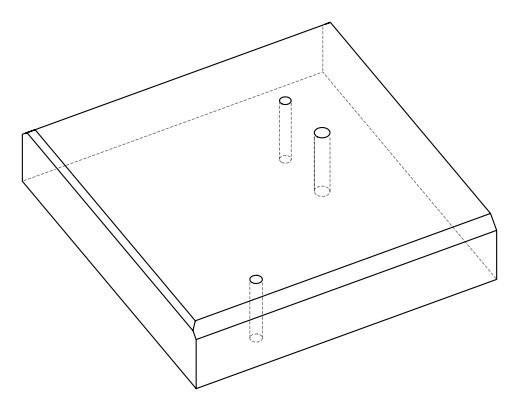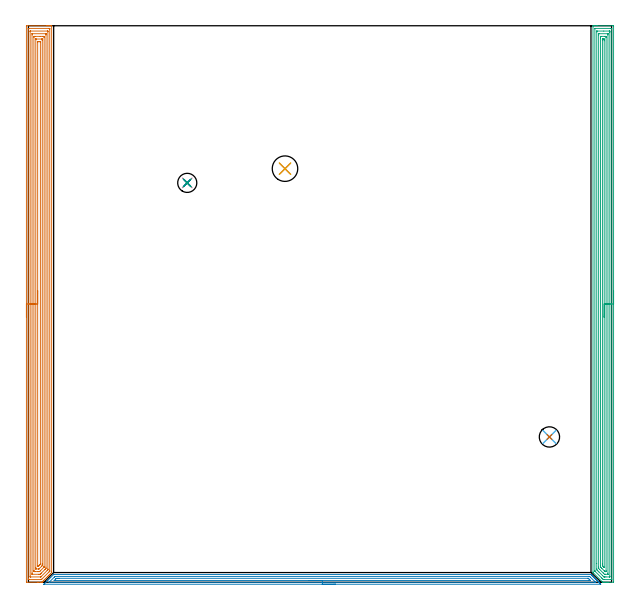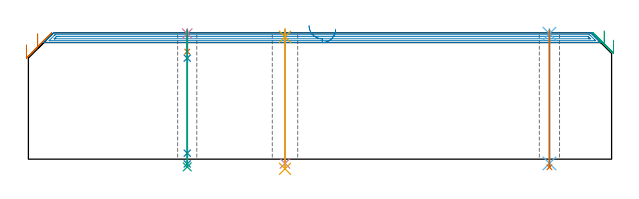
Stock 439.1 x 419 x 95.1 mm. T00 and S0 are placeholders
(PLAN: 13 operations, 8 tool changes, 56.8 min)
(1 AREA_MILL | FG_CHAMFER_SURFACE | UGT0205_001 | 23.71 min | 75631 mm3)
(2 AREA_MILL_1 | FG_CHAMFER_SURFACE_1 | UGT0205_001 | 10.1 min | 11162 mm3)
(3 AREA_MILL_2 | FG_CHAMFER_SURFACE_2 | UGT0205_001 | 20.28 min | 50078 mm3)
(4 SPOT_DRILL | STEP1HOLE | NXT0321_9005460120000 | 0.03 min | 6 mm3)
(5 SPOT_DRILL_1 | STEP1HOLE_1 | NXT0321_9005460120000 | 0.05 min | 190 mm3)
(6 SPOT_DRILL_2 | STEP1HOLE_2 | NXT0321_9005460120000 | 0.03 min | 12 mm3)
(7 DRILL_BLIND_HOLE_INTO_CENTER | STEP1HOLE | NXT0301_065 | 0.07 min | 878 mm3)
(8 GUN_DRILL_THROUGH_HOLE | STEP1HOLE | UGT0307_006 | 0.48 min | 5197 mm3)
(9 DRILL_TO_ENLARGE_THROUGH_HOLE | STEP1HOLE | UGT0301_276 | 0.41 min | 9359 mm3)
(10 DRILL_THROUGH_HOLE_INTO_CENTER | STEP1HOLE_1 | NXT0301_065 | 0.4 min | 6415 mm3)
(11 DRILL_TO_ENLARGE_THROUGH_HOLE_1 | STEP1HOLE_1 | UGT0301_259 | 0.42 min | 20892 mm3)
(12 DRILL_THROUGH_HOLE_INTO_CENTER_1 | STEP1HOLE_2 | NXT0301_065 | 0.4 min | 6547 mm3)
(13 DRILL_TO_ENLARGE_THROUGH_HOLE_2 | STEP1HOLE_2 | UGT0301_283 | 0.41 min | 10878 mm3)
(TOOL UGT0205_001 | Chamfer Mill 20 x 3 x 45 deg. | D20 FL50 Z2)
(TOOL NXT0321_9005460120000 | NC Spot Drill, 142deg, 12mm, Carbide, Uncoated | D12 PA142 FL30 Z2)
(TOOL NXT0301_065 | Carbide Drill 9.4mm [860.1-0940-075A1-MM 2214] | D9.4 PA140 FL98 Z2)
(TOOL UGT0307_006 | Gun Drill 9 mm | D9 PA130 FL24 Z1)
(TOOL UGT0301_276 | Twist Drill 14.4 mm | D14.4 PA118 FL114 Z2)
(TOOL UGT0301_259 | Twist Drill 19.2 mm | D19.2 PA118 FL140 Z2)
(TOOL UGT0301_283 | Twist Drill 15.3 mm | D15.3 PA118 FL120 Z2)
(OP 1 AREA_MILL)
G17 G21 G94 G90
T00 M6
G54
G17 G0 G90 X-1.5 Y199.5 S1061 M3
G43 Z105.1 H0
Z86.1
G94 G1 Y199.538 Z85.228 F250.
Y199.652 Z84.363
Y199.841 Z83.512
Y200.103 Z82.68
Y200.437 Z81.874
Y200.84 Z81.1
Y201.308 Z80.364
Y201.84 Z79.672
Y202.429 Z79.029
Y203.072 Z78.44
Y203.764 Z77.908
Y204.5 Z77.44
Y205.274 Z77.037
Y206.08 Z76.703
Y206.912 Z76.441
Y207.764 Z76.252
Y208.628 Z76.138
Y209.5 Z76.1
Y418.391
X-1.497 Y418.698 Z76.102
X-1.492 Y418.99 Z76.106
X-1.195 Y419. Z76.402
X13.631 Z91.226
X14.238 Z91.833
X14.805 Z92.402
X15.13 Z92.726
X15.696 Z93.293
X16.021 Z93.616
X16.67 Z94.269
X17.072 Z94.671
X17.45 Y418.993 Z95.042
X17.497 Y418.99 Z95.088
X17.5 Y418.837 Z95.1
Y7.75
X17.499 Y7.305 Z95.086
X17.378 Y7.177 Z94.977
X16.615 Y6.415 Z94.215
X16.318 Y6.116 Z93.913
X15.724 Y5.524 Z93.324
X15.427 Y5.224 Z93.022
X14.833 Y4.633 Z92.433
X14.536 Y4.333 Z92.131
X13.941 Y3.741 Z91.541
X13.644 Y3.442 Z91.239
X13.041 Y2.841 Z90.641
X12.753 Y2.551 Z90.348
X12.148 Y1.948 Z89.748
X11.862 Y1.659 Z89.457
X11.255 Y1.055 Z88.855
X10.971 Y0.768 Z88.566
X10.499 Y0.298 Z88.097
X10.363 Y0.162 Z87.961
X10.228 Y0.032 Z87.827
X10.202 Y0.01 Z87.801
X9.903 Y0. Z87.503
X9.54 Z87.14
X8.891 Z86.486
X7.675 Z85.272
X7.109 Z84.703
X-1.196 Y0.001 Z76.401
X-1.492 Y0.01 Z76.106
X-1.499 Y0.304 Z76.099
Y0.329
X-1.5 Y209.5 Z76.1
X-0.086 Z77.514
X-0.085 Y416.736 Z77.515
X-0.083 Y416.866 Z77.517
X-0.079 Y416.952 Z77.521
X-0.076 Y416.992 Z77.524
X-0.069 Y416.993 Z77.531
X-0.021 Y416.996 Z77.579
X0.477 Y417. Z78.077
X15.13 Z92.73
X15.629 Y416.998 Z93.229
X16.021 Y416.992 Z93.621
X16.07 Y416.99 Z93.67
X16.079 Y416.8 Z93.679
X16.084 Y416.671 Z93.684
X16.085 Y416.606 Z93.685
X16.086 Y416.541 Z93.686
X16.085 Y8.579 Z93.685
X16.084 Y8.513 Z93.684
X16.079 Y8.384 Z93.679
X16.073 Y8.334 Z93.673
X16.059 Y8.316 Z93.659
X16.021 Y8.274 Z93.621
X15.761 Y8.011 Z93.361
X15.501 Y7.75 Z93.101
X10.145 Y2.394 Z87.745
X9.962 Y2.214 Z87.562
X9.782 Y2.04 Z87.382
X9.749 Y2.011 Z87.349
X9.72 Y2.007 Z87.32
X9.658 Y2.003 Z87.258
X9.534 Y2.001 Z87.134
X9.285 Y2. Z86.885
X0.87 Z78.47
X0.371 Y2.001 Z77.971
X-0.021 Y2.008 Z77.579
X-0.07 Y2.01 Z77.53
X-0.079 Y2.199 Z77.521
X-0.084 Y2.329 Z77.516
X-0.085 Y2.394 Z77.515
X-0.086 Y2.459 Z77.514
Y209.5
X1.328 Z78.928
X1.329 Y414.82 Z78.929
X1.33 Y414.929 Z78.93
X1.333 Y414.981 Z78.933
X1.334 Y414.987 Z78.934
X1.352 Y414.992 Z78.952
X1.403 Y414.996 Z79.003
X1.583 Y415. Z79.183
X14.238 Z91.838
X14.418 Y414.998 Z92.018
X14.537 Y414.995 Z92.137
X14.632 Y414.99 Z92.232
X14.665 Y414.982 Z92.265
X14.666 Y414.964 Z92.266
X14.669 Y414.82 Z92.269
X14.671 Y414.387 Z92.271
Y9.995
X14.669 Y9.536 Z92.269
X14.667 Y9.428 Z92.267
X14.665 Y9.378 Z92.265
X14.633 Y9.343 Z92.233
X14.535 Y9.239 Z92.135
X14.238 Y8.938 Z91.838
X14.091 Y8.79 Z91.691
X9.48 Y4.18 Z87.08
X9.361 Y4.064 Z86.961
X9.317 Y4.024 Z86.917
X9.299 Y4.01 Z86.899
X9.25 Y4.007 Z86.85
X9.07 Y4.001 Z86.67
X1.762 Y4. Z79.362
X1.582 Y4.002 Z79.182
X1.463 Y4.005 Z79.063
X1.368 Y4.01 Z78.968
X1.335 Y4.018 Z78.935
X1.334 Y4.036 Z78.934
X1.331 Y4.18 Z78.931
X1.329 Y4.613 Z78.929
X1.328 Y209.5 Z78.928
X2.743 Z80.343
Y412.142
X2.747 Y412.94 Z80.347
X2.749 Y412.989 Z80.349
X2.795 Y412.993 Z80.395
X2.902 Y412.997 Z80.502
X3.116 Y412.999 Z80.716
X12.899 Z90.499
X13.104 Y412.997 Z90.704
X13.205 Y412.994 Z90.805
X13.25 Y412.99 Z90.85
X13.251 Y412.954 Z90.851
X13.257 Y412.233 Z90.857
Y412.142
Y11.321
X13.253 Y10.523 Z90.853
X13.25 Y10.429 Z90.85
X12.862 Y10.022 Z90.462
X12.456 Y9.605 Z90.056
X12.422 Y9.57 Z90.022
X9.709 Y6.858 Z87.309
X9.299 Y6.449 Z86.899
X8.891 Y6.048 Z86.491
X8.848 Y6.009 Z86.448
X7.965 Y6. Z85.565
X3.101 Y6.001 Z80.701
X2.896 Y6.002 Z80.496
X2.795 Y6.006 Z80.395
X2.75 Y6.01 Z80.35
X2.749 Y6.045 Z80.349
X2.743 Y6.767 Z80.343
Y6.858
Y209.5
X4.157 Z81.757
Y410.357
X4.158 Y410.634 Z81.758
X4.162 Y410.914 Z81.762
X4.164 Y410.985 Z81.764
X4.195 Y410.99 Z81.795
X4.275 Y410.995 Z81.875
X4.435 Y410.998 Z82.035
X4.684 Y411. Z82.284
X5.326 Z82.926
X8.891 Z86.491
X10.923 Z88.523
X11.565 Y410.997 Z89.165
X11.82 Y410.994 Z89.42
X11.837 Y410.983 Z89.437
X11.839 Y410.975 Z89.439
X11.842 Y410.357 Z89.442
X11.843 Y410.078 Z89.443
X11.842 Y11.936 Z89.442
X11.839 Y11.628 Z89.439
X11.836 Y11.476 Z89.436
X11.833 Y11.443 Z89.433
X11.802 Y11.408 Z89.402
X11.722 Y11.321 Z89.322
X8.891 Y8.489 Z86.491
X8.52 Y8.123 Z86.12
X8.445 Y8.052 Z86.045
X8.398 Y8.011 Z85.998
X8.32 Y8.009 Z85.92
X8. Y8.003 Z85.6
X7.75 Y8. Z85.35
X6.86 Z84.46
X5.077 Z82.677
X4.435 Y8.003 Z82.035
X4.18 Y8.006 Z81.78
X4.163 Y8.017 Z81.763
X4.161 Y8.025 Z81.761
X4.158 Y8.643 Z81.758
X4.157 Y8.922 Z81.757
Y209.5
X5.571 Z83.171
X5.572 Y408.571 Z83.172
X5.574 Y408.895 Z83.174
X5.576 Y408.975 Z83.176
X5.577 Y408.987 Z83.177
X5.596 Y408.991 Z83.196
X5.647 Y408.996 Z83.247
X5.79 Y408.999 Z83.39
X9.782 Y409. Z87.382
X10.248 Y408.998 Z87.848
X10.392 Y408.991 Z87.992
X10.422 Y408.989 Z88.022
X10.424 Y408.938 Z88.024
X10.427 Y408.818 Z88.027
X10.428 Y408.571 Z88.028
X10.429 Y407.924 Z88.029
Y13.999
X10.427 Y13.354 Z88.027
X10.424 Y13.107 Z88.024
X10.414 Y12.474 Z88.014
X10.164 Y12.214 Z87.764
X9.974 Y12.022 Z87.574
X9.782 Y11.83 Z87.382
X8.381 Y10.429 Z85.981
X8.188 Y10.24 Z85.788
X8. Y10.059 Z85.6
X7.94 Y10.01 Z85.54
X7.884 Y10.007 Z85.484
X7.768 Y10.003 Z85.368
X7.536 Y10. Z85.136
X5.752 Y10.002 Z83.352
X5.608 Y10.008 Z83.208
X5.578 Y10.011 Z83.178
X5.576 Y10.062 Z83.176
X5.573 Y10.182 Z83.173
X5.572 Y10.429 Z83.172
X5.571 Y11.076 Z83.171
Y209.5
X6.985 Z84.585
X6.986 Y406.909 Z84.586
X6.987 Y406.951 Z84.587
X6.991 Y406.982 Z84.591
X6.994 Y406.99 Z84.594
X7.003 Y406.993 Z84.603
X7.109 Y406.997 Z84.709
X7.787 Y407. Z85.387
X8. Z85.6
X8.679 Y406.999 Z86.279
X8.891 Y406.994 Z86.491
X8.962 Y406.99 Z86.562
X9.008 Y406.983 Z86.608
X9.01 Y406.909 Z86.61
X9.013 Y406.786 Z86.613
X9.014 Y406.663 Z86.614
Y13.876
X9.012 Y13.752 Z86.612
X9.006 Y13.515 Z86.606
X8.891 Y13.394 Z86.491
X8.75 Y13.248 Z86.35
X8.61 Y13.107 Z86.21
X7.858 Y12.356 Z85.458
X7.714 Y12.214 Z85.314
X7.512 Y12.021 Z85.112
X7.316 Y12.007 Z84.916
X7.109 Z84.709
X7.038 Y12.01 Z84.638
X6.992 Y12.017 Z84.592
X6.989 Y12.09 Z84.589
X6.987 Y12.214 Z84.587
X6.986 Y12.337 Z84.586
X6.985 Y209.5 Z84.585
Y210.372 Z84.623
Y211.236 Z84.737
Y212.088 Z84.926
Y212.92 Z85.188
Y213.726 Z85.522
Y214.5 Z85.925
Y215.236 Z86.394
Y215.928 Z86.925
Y216.571 Z87.514
Y217.16 Z88.157
Y217.692 Z88.849
Y218.16 Z89.585
Y218.563 Z90.359
Y218.897 Z91.165
Y219.159 Z91.997
Y219.348 Z92.849
Y219.462 Z93.714
Y219.5 Z94.585
G0 Z105.1
M5
M2
(OP 2 AREA_MILL_1)
G17 G21 G94 G90
T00 M6
G54
G17 G0 G90 X231.3 Y-1.5 S1061 M3
G43 Z105.1 H0
Z97.8
G94 G1 X231.262 Z96.928 F250.
X231.148 Z96.063
X230.959 Z95.212
X230.697 Z94.38
X230.363 Z93.574
X229.96 Z92.8
X229.492 Z92.064
X228.96 Z91.372
X228.371 Z90.729
X227.728 Z90.14
X227.036 Z89.608
X226.3 Z89.14
X225.526 Z88.737
X224.72 Z88.403
X223.888 Z88.141
X223.036 Z87.952
X222.172 Z87.838
X221.3 Z87.8
X11.868 Y-1.499 Z87.801
X11.82 Y-1.498 Z87.802
X11.712 Y-1.491 Z87.805
X11.799 Y-1.402 Z87.896
X11.868 Y-1.331 Z87.967
X12.977 Y-0.223 Z89.076
X14.101 Y0.901 Z90.2
X14.994 Y1.794 Z91.093
X15.887 Y2.687 Z91.987
X16.78 Y3.58 Z92.88
X18.946 Y5.746 Z95.045
X18.996 Y5.793 Z95.093
X19.459 Y5.8 Z95.1
X423.141
X423.604 Y5.793 Z95.093
X423.654 Y5.746 Z95.045
X423.699 Y5.702 Z95.001
X424.144 Y5.258 Z94.554
X424.249 Y5.151 Z94.45
X424.332 Y5.069 Z94.368
X424.44 Y4.962 Z94.258
X424.544 Y4.856 Z94.156
X424.629 Y4.771 Z94.07
X424.736 Y4.666 Z93.962
X424.838 Y4.562 Z93.862
X424.927 Y4.473 Z93.773
X425.032 Y4.37 Z93.666
X425.132 Y4.268 Z93.567
X425.225 Y4.175 Z93.475
X425.328 Y4.074 Z93.37
X425.427 Y3.973 Z93.273
X425.522 Y3.878 Z93.177
X425.624 Y3.778 Z93.074
X425.721 Y3.679 Z92.979
X425.82 Y3.58 Z92.88
X425.92 Y3.482 Z92.778
X426.015 Y3.385 Z92.684
X426.118 Y3.282 Z92.582
X426.216 Y3.186 Z92.482
X426.31 Y3.091 Z92.39
X426.415 Y2.985 Z92.284
X426.512 Y2.89 Z92.186
X426.604 Y2.796 Z92.096
X426.713 Y2.687 Z91.986
X426.808 Y2.594 Z91.89
X426.898 Y2.502 Z91.801
X427.011 Y2.389 Z91.689
X427.104 Y2.298 Z91.594
X427.193 Y2.208 Z91.507
X427.309 Y2.092 Z91.391
X427.4 Y2.002 Z91.298
X427.487 Y1.913 Z91.213
X427.606 Y1.794 Z91.093
X427.696 Y1.706 Z91.002
X427.781 Y1.619 Z90.918
X427.904 Y1.496 Z90.796
X427.992 Y1.41 Z90.706
X428.076 Y1.325 Z90.624
X428.202 Y1.199 Z90.498
X428.288 Y1.114 Z90.41
X428.37 Y1.03 Z90.33
X428.499 Y0.901 Z90.2
X428.584 Y0.818 Z90.114
X428.664 Y0.736 Z90.035
X428.797 Y0.603 Z89.903
X428.88 Y0.522 Z89.818
X428.959 Y0.442 Z89.741
X429.095 Y0.306 Z89.605
X429.176 Y0.226 Z89.522
X429.253 Y0.148 Z89.447
X429.392 Y0.008 Z89.307
X429.472 Y-0.07 Z89.226
X429.547 Y-0.147 Z89.152
X429.69 Y-0.29 Z89.009
X429.768 Y-0.366 Z88.93
X429.842 Y-0.441 Z88.858
X429.988 Y-0.587 Z88.712
X430.064 Y-0.662 Z88.634
X430.136 Y-0.735 Z88.564
X430.286 Y-0.885 Z88.414
X430.36 Y-0.958 Z88.339
X430.57 Y-1.17 Z88.13
X430.803 Y-1.402 Z87.897
X430.881 Y-1.483 Z87.816
X430.883 Y-1.494 Z87.804
X430.881 Y-1.499 Z87.799
X221.3 Y-1.5 Z87.8
Y-0.086 Z89.214
X15.903 Y-0.085 Z89.215
X15.887
X15.592 Y-0.07 Z89.23
X15.735 Y0.081 Z89.381
X15.887 Y0.237 Z89.537
X19.459 Y3.809 Z93.109
X19.743 Y4.088 Z93.388
X20.032 Y4.37 Z93.67
X20.337 Y4.385 Z93.685
X20.352
X422.248
X422.568 Y4.37 Z93.67
X423.141 Y3.808 Z93.108
X426.132 Y0.818 Z90.118
X426.713 Y0.234 Z89.534
X427.008 Y-0.07 Z89.23
X426.728 Y-0.085 Z89.215
X426.713
X221.3 Y-0.086 Z89.214
Y1.328 Z90.628
X20.352 Y1.329 Z90.629
X19.838 Y1.33 Z90.63
X19.487 Y1.334 Z90.634
X19.459 Y1.335 Z90.635
X19.452 Y1.343 Z90.643
X19.453 Y1.348 Z90.648
X19.459 Y1.359 Z90.659
X20.523 Y2.424 Z91.724
X20.695 Y2.594 Z91.894
X20.973 Y2.865 Z92.165
X21.066 Y2.955 Z92.255
X21.245 Y2.965 Z92.265
X21.761 Y2.969 Z92.269
X23.032 Y2.972 Z92.272
X420.975 Y2.971 Z92.271
X421.355 Y2.969 Z92.269
X421.481 Y2.967 Z92.267
X421.522 Y2.965 Z92.265
X421.556 Y2.935 Z92.235
X421.628 Y2.868 Z92.168
X421.906 Y2.594 Z91.894
X422.248 Y2.253 Z91.553
X422.793 Y1.706 Z91.006
X423.141 Y1.354 Z90.654
X423.151 Y1.335 Z90.635
X423.141 Y1.334 Z90.634
X422.626 Y1.33 Z90.63
X422.248 Y1.329 Z90.629
X421.734 Y1.328 Z90.628
X221.3
X220.428 Z90.666
X219.564 Z90.78
X218.712 Z90.969
X217.88 Z91.231
X217.074 Z91.565
X216.3 Z91.968
X215.564 Z92.437
X214.872 Z92.968
X214.229 Z93.557
X213.64 Z94.201
X213.108 Z94.893
X212.64 Z95.628
X212.237 Z96.402
X211.903 Z97.208
X211.641 Z98.04
X211.452 Z98.892
X211.338 Z99.757
X211.3 Z100.628
G0 Z105.1
M5
M2
(OP 3 AREA_MILL_2)
G17 G21 G94 G90
T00 M6
G54
G17 G0 G90 X440.6 Y219.5 S1061 M3
G43 Z105.1 H0
Z89.6
G94 G1 Y219.462 Z88.728 F250.
Y219.348 Z87.863
Y219.159 Z87.012
Y218.897 Z86.18
Y218.563 Z85.374
Y218.16 Z84.6
Y217.692 Z83.864
Y217.16 Z83.172
Y216.571 Z82.529
Y215.928 Z81.94
Y215.236 Z81.408
Y214.5 Z80.94
Y213.726 Z80.537
Y212.92 Z80.203
Y212.088 Z79.941
Y211.236 Z79.752
Y210.372 Z79.638
Y209.5 Z79.6
Y0.609
X440.598 Y0.002 Z79.599
X440.597 Y0.001 Z79.6
X436.498 Y0. Z83.698
X436.137 Z84.058
X435.528 Z84.666
X434.96 Z85.236
X434.635 Z85.561
X434.068 Z86.128
X433.743 Z86.452
X433.093 Z87.107
X432.729 Z87.471
X432.404 Y0.002 Z87.795
X432.4 Y0.004 Z87.799
X432.238 Y0.162 Z87.961
X425.506 Y6.893 Z94.693
X425.158 Y7.244 Z95.041
X425.107 Y7.299 Z95.092
X425.1 Y7.75 Z95.1
Y418.837
X425.103 Y418.99 Z95.088
X425.157 Y418.993 Z95.035
X425.543 Y419. Z94.656
X425.951 Z94.248
X426.601 Z93.594
X427.819 Z92.378
X428.387 Z91.808
X439.991 Z80.206
X440.277 Y418.998 Z79.92
X440.592 Y418.99 Z79.606
X440.599 Y418.676 Z79.599
X440.6 Y209.5 Z79.6
X439.186 Z81.014
Y2.307
X439.185 Y2.22 Z81.015
X439.181 Y2.047 Z81.019
X439.178 Y2.008 Z81.022
X439.172 Y2.005 Z81.028
X439.148 Y2.002 Z81.052
X439.099 Y2. Z81.101
X438.6 Z81.6
X433.743 Y2.001 Z86.457
X433.242 Y2.002 Z86.958
X432.85 Y2.01 Z87.35
X432.458 Y2.394 Z87.742
X431.957 Y2.893 Z88.243
X431.563 Y3.287 Z88.637
X426.601 Y8.249 Z93.599
X426.553 Y8.299 Z93.647
X426.53 Y8.326 Z93.67
X426.522 Y8.339 Z93.678
X426.519 Y8.382 Z93.681
X426.515 Y8.556 Z93.685
X426.514 Y416.693 Z93.686
X426.515 Y416.78 Z93.685
X426.519 Y416.953 Z93.681
X426.522 Y416.992 Z93.678
X426.528 Y416.995 Z93.672
X426.552 Y416.998 Z93.648
X426.601 Y416.999 Z93.599
X427.1 Y417. Z93.1
X438.705 Y416.999 Z81.495
X439.099 Y416.993 Z81.101
X439.153 Y416.99 Z81.047
X439.179 Y416.976 Z81.021
X439.182 Y416.867 Z81.018
X439.185 Y416.693 Z81.015
X439.186 Y209.5 Z81.014
X437.772 Z82.428
X437.771 Y4.614 Z82.429
X437.77 Y4.18 Z82.43
X437.767 Y4.066 Z82.433
X437.765 Y4.017 Z82.435
X437.672 Y4.01 Z82.528
X437.492 Y4.001 Z82.708
X434.815 Y4. Z85.385
X433.922 Y4.001 Z86.278
X433.743 Y4.004 Z86.457
X433.563 Y4.01 Z86.637
X433.278 Y4.034 Z86.922
X433.123 Y4.18 Z87.077
X432.85 Y4.45 Z87.35
X432.227 Y5.072 Z87.973
X429.549 Y7.75 Z90.651
X428.656 Y8.643 Z91.544
X428.387 Y8.916 Z91.813
X428.079 Y9.232 Z92.121
X427.935 Y9.388 Z92.265
X427.933 Y9.536 Z92.267
X427.929 Y9.993 Z92.271
X427.928 Y14.035 Z92.272
X427.929 Y414.386 Z92.271
X427.93 Y414.82 Z92.27
X427.933 Y414.934 Z92.267
X427.935 Y414.983 Z92.265
X428.028 Y414.99 Z92.172
X428.209 Y414.998 Z91.991
X433.207 Y415. Z86.993
X437.313 Z82.887
X437.493 Z82.707
X437.613 Y414.998 Z82.587
X437.708 Y414.994 Z82.492
X437.765 Y414.99 Z82.435
X437.767 Y414.972 Z82.433
X437.769 Y414.82 Z82.431
X437.771 Y414.362 Z82.429
X437.772 Y413.928 Z82.428
Y209.5
X436.357 Z83.843
Y6.858
X436.353 Y6.033 Z83.847
X436.351 Y6.011 Z83.849
X436.331 Y6.007 Z83.869
X436.279 Y6.003 Z83.921
X436.171 Y6.001 Z84.029
X435.957 Y6. Z84.243
X434.635 Z85.565
X434.6 Z85.6
X433.743 Y6.016 Z86.457
X432.891 Y6.858 Z87.309
X432.85 Y6.899 Z87.35
X430.172 Y9.578 Z90.028
X429.35 Y10.429 Z90.85
X429.343 Y11.258 Z90.857
Y11.321
Y412.142
X429.347 Y412.967 Z90.853
X429.349 Y412.989 Z90.851
X429.369 Y412.993 Z90.831
X429.422 Y412.997 Z90.778
X429.529 Y412.999 Z90.671
X429.743 Y413. Z90.457
X436.178 Z84.022
X436.281 Y412.998 Z83.919
X436.332 Y412.994 Z83.868
X436.351 Y412.99 Z83.849
X436.352 Y412.974 Z83.848
X436.357 Y412.206 Z83.843
Y412.142
Y209.5
X434.943 Z85.257
X434.942 Y8.643 Z85.258
X434.941 Y8.338 Z85.259
X434.936 Y8.029 Z85.264
X434.931 Y8.009 Z85.269
X434.916 Y8.006 Z85.284
X434.877 Y8.003 Z85.323
X434.796 Y8.001 Z85.404
X434.635 Z85.565
X434.381 Y8.005 Z85.819
X434.225 Y8.012 Z85.975
X433.934 Y8.276 Z86.266
X433.743 Y8.46 Z86.457
X433.556 Y8.643 Z86.644
X431.77 Y10.429 Z88.43
X431.065 Y11.141 Z89.135
X430.891 Y11.321 Z89.309
X430.764 Y11.48 Z89.436
X430.761 Y11.625 Z89.439
X430.758 Y12.214 Z89.442
X430.757 Y12.522 Z89.443
Y409.772
X430.758 Y410.357 Z89.442
X430.759 Y410.662 Z89.441
X430.764 Y410.971 Z89.436
X430.769 Y410.991 Z89.431
X430.784 Y410.994 Z89.416
X430.824 Y410.997 Z89.376
X430.904 Y410.999 Z89.296
X431.065 Y411. Z89.135
X433.992 Z86.208
X434.635 Y410.999 Z85.565
X434.889 Y410.996 Z85.311
X434.928 Y410.99 Z85.272
X434.937 Y410.979 Z85.264
X434.939 Y410.946 Z85.261
X434.942 Y410.357 Z85.258
X434.943 Y410.049 Z85.257
Y209.5
X433.529 Z86.671
Y11.321
X433.527 Y11.178 Z86.673
X433.525 Y11.143 Z86.675
X433.523 Y11.138 Z86.677
X433.52 Y11.137 Z86.68
X433.485 Y11.168 Z86.715
X433.327 Y11.321 Z86.873
X432.85 Y11.798 Z87.35
X432.435 Y12.214 Z87.765
X432.297 Y12.357 Z87.903
X432.19 Y12.47 Z88.01
X432.178 Y12.555 Z88.022
X432.173 Y12.891 Z88.027
X432.172 Y13.107 Z88.028
X432.171 Y13.786 Z88.029
Y408.357
X432.173 Y408.571 Z88.027
X432.176 Y408.911 Z88.024
X432.178 Y408.986 Z88.022
X432.279 Y408.992 Z87.921
X432.424 Y408.998 Z87.776
X432.85 Y408.999 Z87.35
X433.316 Y408.998 Z86.884
X433.482 Y408.993 Z86.718
X433.515 Y408.99 Z86.685
X433.522 Y408.933 Z86.678
X433.526 Y408.788 Z86.674
X433.528 Y408.571 Z86.672
X433.529 Y407.893 Z86.671
Y407.679
Y209.5
Y208.628 Z86.709
Y207.764 Z86.823
Y206.912 Z87.012
Y206.08 Z87.274
Y205.274 Z87.608
Y204.5 Z88.011
Y203.764 Z88.48
Y203.072 Z89.011
Y202.429 Z89.6
Y201.84 Z90.243
Y201.308 Z90.935
Y200.84 Z91.671
Y200.437 Z92.445
Y200.103 Z93.251
Y199.841 Z94.083
Y199.652 Z94.935
Y199.538 Z95.8
Y199.5 Z96.671
G0 Z105.1
M5
M2
(OP 4 SPOT_DRILL)
G17 G21 G94 G90
T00 M6
G54
G17 G0 G90 X119.6 Y300.7 S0 M3
G43 Z105.1 H0
G94 G81 G98 Z94.48 F250. R98.1
G80
M5
M2
(OP 5 SPOT_DRILL_1)
G17 G21 G94 G90
T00 M6
G54
G17 G0 G90 X193.2 Y311.4 S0 M3
G43 Z105.1 H0
G94 G81 G98 Z92.1 F250. R98.1
G80
M5
M2
(OP 6 SPOT_DRILL_2)
G17 G21 G94 G90
T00 M6
G54
G17 G0 G90 X392.3 Y109.4 S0 M3
G43 Z105.1 H0
G94 G81 G98 Z94.441 F250. R98.1
G80
M5
M2
(OP 7 DRILL_BLIND_HOLE_INTO_CENTER)
G17 G21 G94 G90
T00 M6
G54
G17 G0 G90 X119.6 Y300.7 S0 M3
G43 Z105.1 H1
G94 G81 G98 Z81. F250. R97.1
G80
M5
M2
(OP 8 GUN_DRILL_THROUGH_HOLE)
G17 G21 G94 G90
T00 M6
G54
G17 G0 G90 X119.6 Y300.7 M8
G43 Z105.1 H0
Z91.818
S716 M3
G94 G1 Z76.039 F125. M26
G4 X.084
Z4.5 F250.
G4 X.084
Z-3.598 F125.
G4 X.084
M5
M9
G0 Z91.818
Z105.1
M2
(OP 9 DRILL_TO_ENLARGE_THROUGH_HOLE)
G17 G21 G94 G90
T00 M6
G54
G17 G0 G90 X119.6 Y300.7 S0 M3
G43 Z105.1 H0
G94 G73 G98 Z-5.826 F250. Q12.616 R97.1
G80
M5
M2
(OP 10 DRILL_THROUGH_HOLE_INTO_CENTER)
G17 G21 G94 G90
T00 M6
G54
G17 G0 G90 X193.2 Y311.4 S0 M3
G43 Z105.1 H1
G94 G73 G98 Z-3.211 F250. Q8.937 R97.1
G80
M5
M2
(OP 11 DRILL_TO_ENLARGE_THROUGH_HOLE_1)
G17 G21 G94 G90
T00 M6
G54
G17 G0 G90 X193.2 Y311.4 S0 M3
G43 Z105.1 H0
G94 G73 G98 Z-7.268 F250. Q17.061 R97.1
G80
M5
M2
(OP 12 DRILL_THROUGH_HOLE_INTO_CENTER_1)
G17 G21 G94 G90
T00 M6
G54
G17 G0 G90 X392.3 Y109.4 S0 M3
G43 Z105.1 H1
G94 G73 G98 Z-3.211 F250. Q8.937 R97.1
G80
M5
M2
(OP 13 DRILL_TO_ENLARGE_THROUGH_HOLE_2)
G17 G21 G94 G90
T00 M6
G54
G17 G0 G90 X392.3 Y109.4 S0 M3
G43 Z105.1 H0
G94 G73 G98 Z-6.097 F250. Q14.457 R97.1
G80
M5
M2
